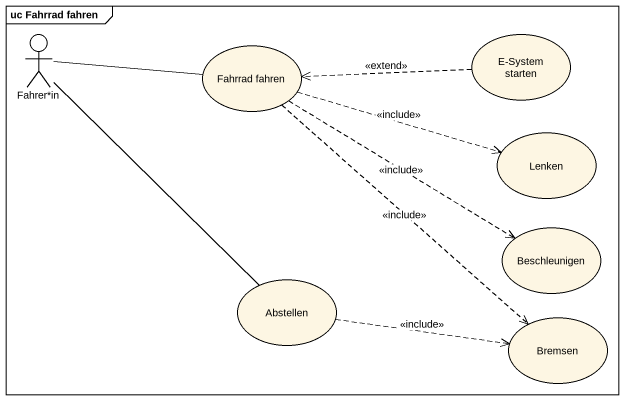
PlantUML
@startuml
mainframe uc Fahrrad fahren
actor "Fahrer*in" as Fahrer_in
usecase "E-System starten" as E_System_starten
usecase "Fahrrad fahren" as Fahrrad_fahren
usecase Lenken
usecase Beschleunigen
usecase Abstellen
usecase Bremsen
Fahrer_in -right- Fahrrad_fahren
Fahrer_in -- Abstellen
E_System_starten .left.> Fahrrad_fahren : <<extend>>
Fahrrad_fahren .right.> Lenken : <<include>>
Fahrrad_fahren ..> Beschleunigen : <<include>>
Fahrrad_fahren ..> Bremsen : <<include>>
Abstellen .right.> Bremsen : <<include>>
@enduml
